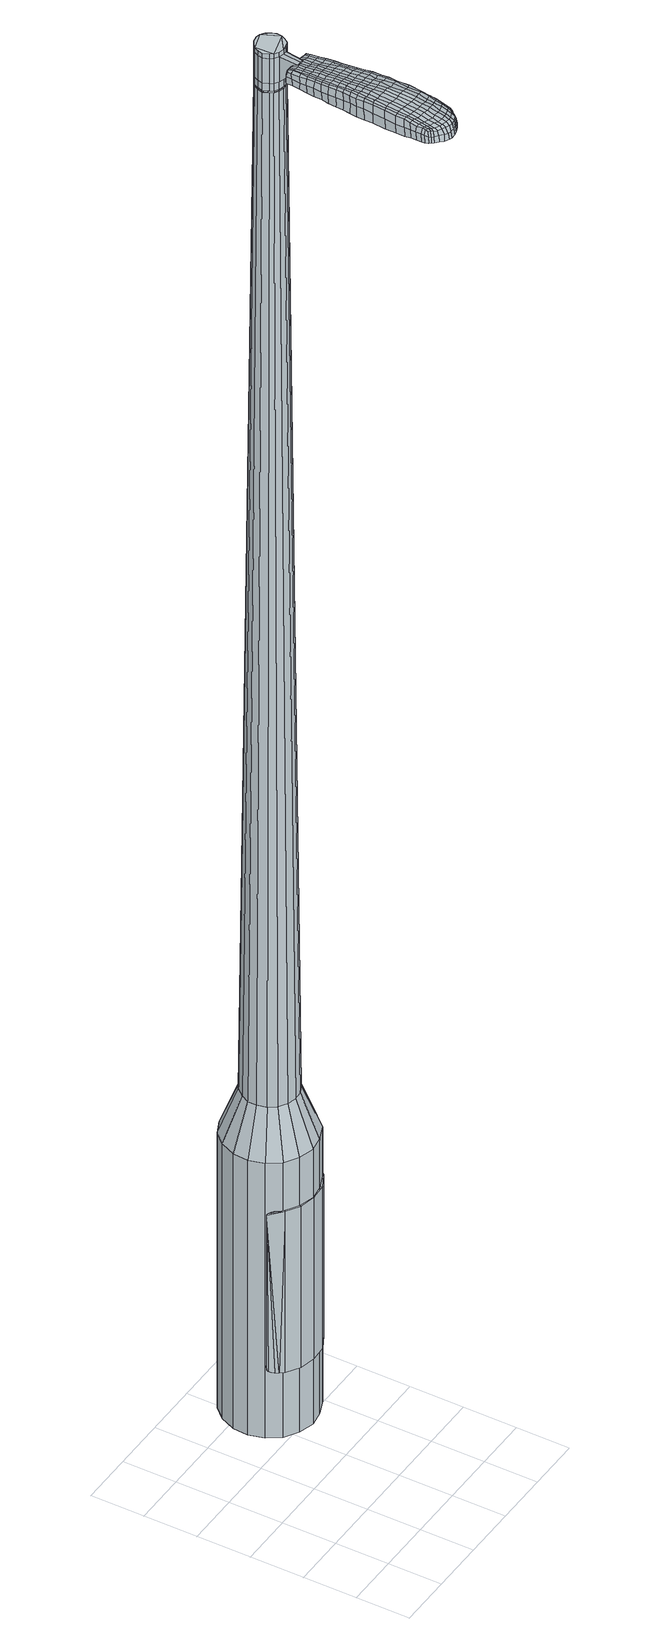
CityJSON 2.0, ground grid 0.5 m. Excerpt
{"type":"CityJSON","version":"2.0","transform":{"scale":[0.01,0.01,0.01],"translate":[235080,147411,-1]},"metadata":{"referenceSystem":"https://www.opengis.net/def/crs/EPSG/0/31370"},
"CityObjects":{
"object1":{"type":"GenericCityObject","attributes":{"cluster":368,"mean_distance_to_centroid":0.225,"new_centroid_x":235081.21,"new_centroid_y":147412.87,"mean_distance_to_camera":9.96,"H1":10.85,"H2":11,"Z_final":112.95,"cluster2":-1,"proj_x":235073.61,"proj_y":147412.36,"id_line":97659,"bearing_l":356.15,"distance":7.62,"orientation":"right","G_obj":266.15},"geometry":[{"type":"MultiSurface","lod":"2","boundaries":[[[0,1,2,3]],[[1,4,5,2]],[[4,6,7,5]],[[6,8,9,7]],[[8,10,11,9]],[[10,12,13,11]],[[12,14,15,13]],[[14,16,17,15]],[[16,18,19,17]],[[18,20,21,19]],[[20,22,23,21]],[[22,24,25,23]],[[24,26,27,25]],[[26,28,29,27]],[[28,30,31,29]],[[30,32,33,31]],[[32,34,35,33]],[[34,0,3,35]],[[36,37,38,39]],[[38,40,41,42]],[[41,43,42]],[[42,44,45,46]],[[45,47,46]],[[46,48,49,50]],[[49,51,50]],[[42,46,50,38]],[[50,52,39,38]],[[53,36,39]],[[2,5,7,35]],[[7,9,11,15]],[[11,13,15]],[[15,17,19,23]],[[19,21,23]],[[23,25,27,31]],[[27,29,31]],[[15,23,31,7]],[[31,33,35,7]],[[3,2,35]],[[1,0,54,55]],[[0,34,56,54]],[[34,32,57,56]],[[32,30,58,57]],[[30,28,59,58]],[[28,26,60,59]],[[26,24,61,60]],[[24,22,62,61]],[[22,20,63,62]],[[20,18,64,63]],[[18,16,65,64]],[[16,14,66,65]],[[14,12,67,66]],[[12,10,68,67]],[[10,8,69,68]],[[8,6,70,69]],[[6,4,71,70]],[[4,1,55,71]],[[55,54,72,73]],[[54,56,74,72]],[[56,57,75,74]],[[57,58,76,75]],[[58,59,77,76]],[[59,60,78,77]],[[60,61,79,78]],[[61,62,80,79]],[[62,63,81,80]],[[63,64,82,81]],[[64,65,83,82]],[[65,66,84,83]],[[66,67,85,84]],[[67,68,86,85]],[[68,69,87,86]],[[69,70,88,87]],[[70,71,89,88]],[[71,55,73,89]],[[90,91,92,93]],[[94,95,91,90]],[[96,97,95,94]],[[98,99,97,96]],[[100,101,99,98]],[[102,103,101,100]],[[104,105,103,102]],[[80,106,105,104]],[[107,108,106,80]],[[109,110,108,107]],[[83,111,110,109]],[[84,112,111,83]],[[85,113,112,84]],[[114,115,113,85]],[[116,117,115,114]],[[118,119,117,116]],[[120,121,119,118]],[[93,92,121,120]],[[122,123,124,125]],[[126,122,125,127]],[[128,126,127,129]],[[130,128,129,131]],[[132,130,131,133]],[[134,132,133,135]],[[136,134,135,137]],[[138,136,137,139]],[[140,138,139,141]],[[142,140,141,143]],[[144,142,143,145]],[[146,144,145,147]],[[148,146,147,149]],[[150,148,149,151]],[[152,150,151,153]],[[154,152,153,155]],[[73,72,90,93]],[[72,74,94,90]],[[74,75,96,94]],[[75,76,98,96]],[[76,77,100,98]],[[77,78,102,100]],[[78,79,104,102]],[[79,80,104]],[[81,107,80]],[[81,82,109,107]],[[82,83,109]],[[86,114,85]],[[86,87,116,114]],[[87,88,118,116]],[[88,89,120,118]],[[89,73,93,120]],[[156,157,92,91]],[[157,158,121,92]],[[158,159,119,121]],[[159,160,117,119]],[[160,161,115,117]],[[161,113,115]],[[162,110,111]],[[162,163,108,110]],[[163,106,108]],[[164,105,106]],[[164,165,103,105]],[[165,166,101,103]],[[166,167,99,101]],[[167,168,97,99]],[[168,169,95,97]],[[169,156,91,95]],[[39,52,154,170]],[[157,156,171,155]],[[53,39,170,123]],[[156,169,124,171]],[[36,53,123,122]],[[169,168,125,124]],[[37,36,122,126]],[[168,167,127,125]],[[38,37,126,128]],[[167,166,129,127]],[[40,38,128,130]],[[166,165,131,129]],[[41,40,130,132]],[[165,164,133,131]],[[43,41,132,134]],[[164,106,135,133]],[[42,43,134,136]],[[106,163,137,135]],[[44,42,136,138]],[[163,162,139,137]],[[45,44,138,140]],[[162,111,141,139]],[[47,45,140,142]],[[111,112,143,141]],[[46,47,142,144]],[[112,113,145,143]],[[48,46,144,146]],[[113,161,147,145]],[[49,48,146,148]],[[161,160,149,147]],[[51,49,148,150]],[[160,159,151,149]],[[50,51,150,152]],[[159,158,153,151]],[[52,50,152,154]],[[158,157,155,153]],[[154,155,172,173]],[[155,171,174,172]],[[171,124,175,174]],[[124,123,176,175]],[[123,170,177,176]],[[170,154,173,177]],[[178,179,180,181]],[[182,178,181,183]],[[178,182,184,185]],[[179,178,185,186]],[[187,188,189,190]],[[191,187,190,192]],[[187,191,193,194]],[[188,187,194,195]],[[196,197,198,199]],[[200,196,199,201]],[[196,200,202,203]],[[197,196,203,204]],[[205,206,207,208]],[[209,205,208,210]],[[205,209,211,212]],[[206,205,212,213]],[[214,215,216,217]],[[218,214,217,219]],[[214,218,220,221]],[[215,214,221,222]],[[223,224,225,226]],[[227,223,226,228]],[[223,227,229,230]],[[224,223,230,231]],[[232,233,234,235]],[[224,232,235,225]],[[232,224,231,236]],[[233,232,236,237]],[[238,239,240,241]],[[233,238,241,234]],[[238,233,237,242]],[[239,238,242,243]],[[244,182,183,245]],[[239,244,245,240]],[[244,239,243,246]],[[182,244,246,184]],[[247,248,249,250]],[[251,247,250,252]],[[247,251,253,254]],[[248,247,254,255]],[[256,257,258,259]],[[248,256,259,249]],[[256,248,255,260]],[[257,256,260,261]],[[262,263,264,265]],[[257,262,265,258]],[[262,257,261,266]],[[263,262,266,267]],[[268,269,270,271]],[[263,268,271,264]],[[268,263,267,272]],[[269,268,272,273]],[[274,179,186,275]],[[269,274,275,270]],[[274,269,273,276]],[[179,274,276,180]],[[277,278,279,280]],[[281,277,280,282]],[[277,281,283,284]],[[278,277,284,285]],[[286,287,288,289]],[[278,286,289,279]],[[286,278,285,290]],[[287,286,290,291]],[[292,293,294,295]],[[287,292,295,288]],[[292,287,291,296]],[[293,292,296,297]],[[298,191,192,299]],[[293,298,299,294]],[[298,293,297,300]],[[191,298,300,193]],[[301,302,303,304]],[[305,301,304,306]],[[301,305,307,308]],[[302,301,308,309]],[[310,311,312,313]],[[302,310,313,303]],[[310,302,309,314]],[[311,310,314,315]],[[316,317,318,319]],[[311,316,319,312]],[[316,311,315,320]],[[317,316,320,321]],[[322,323,324,325]],[[317,322,325,318]],[[322,317,321,326]],[[323,322,326,327]],[[328,188,195,329]],[[323,328,329,324]],[[328,323,327,330]],[[188,328,330,189]],[[331,217,216,332]],[[333,331,332,334]],[[331,333,335,336]],[[217,331,336,219]],[[337,333,334,338]],[[339,337,338,340]],[[337,339,341,342]],[[333,337,342,335]],[[343,339,340,344]],[[345,343,344,346]],[[343,345,347,348]],[[339,343,348,341]],[[349,345,346,350]],[[351,349,350,352]],[[349,351,353,354]],[[345,349,354,347]],[[355,351,352,356]],[[206,355,356,207]],[[355,206,213,357]],[[351,355,357,353]],[[358,359,204,203]],[[360,358,203,202]],[[358,360,361,362]],[[359,358,362,363]],[[364,365,363,362]],[[366,364,362,361]],[[364,366,367,368]],[[365,364,368,369]],[[370,371,369,368]],[[372,370,368,367]],[[370,372,373,374]],[[371,370,374,375]],[[376,377,375,374]],[[378,376,374,373]],[[376,378,211,209]],[[377,376,209,210]],[[379,380,381,382]],[[281,379,382,283]],[[379,281,282,383]],[[380,379,383,384]],[[385,200,201,386]],[[380,385,386,381]],[[385,380,384,387]],[[200,385,387,202]],[[388,389,390,391]],[[227,388,391,229]],[[388,227,228,392]],[[389,388,392,393]],[[394,395,396,397]],[[389,394,397,390]],[[394,389,393,398]],[[395,394,398,399]],[[400,197,204,401]],[[395,400,401,396]],[[400,395,399,402]],[[197,400,402,198]],[[403,404,405,406]],[[185,403,406,186]],[[403,185,184,407]],[[404,403,407,408]],[[409,410,411,412]],[[404,409,412,405]],[[409,404,408,413]],[[410,409,413,414]],[[415,208,207,416]],[[410,415,416,411]],[[415,410,414,417]],[[208,415,417,210]],[[418,419,420,421]],[[190,418,421,192]],[[418,190,189,422]],[[419,418,422,423]],[[424,212,211,425]],[[419,424,425,420]],[[424,419,423,426]],[[212,424,426,213]],[[427,428,429,430]],[[305,427,430,307]],[[427,305,306,431]],[[428,427,431,432]],[[433,218,219,434]],[[428,433,434,429]],[[433,428,432,435]],[[218,433,435,220]],[[436,437,438,439]],[[251,436,439,253]],[[436,251,252,440]],[[437,436,440,441]],[[442,443,444,445]],[[437,442,445,438]],[[442,437,441,446]],[[443,442,446,447]],[[448,215,222,449]],[[443,448,449,444]],[[448,443,447,450]],[[215,448,450,216]],[[451,452,441,440]],[[250,451,440,252]],[[451,250,249,453]],[[452,451,453,454]],[[455,456,447,446]],[[452,455,446,441]],[[455,452,454,457]],[[456,455,457,458]],[[459,332,216,450]],[[456,459,450,447]],[[459,456,458,460]],[[332,459,460,334]],[[461,462,463,464]],[[308,461,464,309]],[[461,308,307,430]],[[462,461,430,429]],[[465,336,335,466]],[[462,465,466,463]],[[465,462,429,434]],[[336,465,434,219]],[[467,468,454,453]],[[259,467,453,249]],[[467,259,258,469]],[[468,467,469,470]],[[471,472,458,457]],[[468,471,457,454]],[[471,468,470,473]],[[472,471,473,474]],[[475,338,334,460]],[[472,475,460,458]],[[475,472,474,476]],[[338,475,476,340]],[[477,478,479,480]],[[314,477,480,315]],[[477,314,309,464]],[[478,477,464,463]],[[481,342,341,482]],[[478,481,482,479]],[[481,478,463,466]],[[342,481,466,335]],[[483,484,470,469]],[[265,483,469,258]],[[483,265,264,485]],[[484,483,485,486]],[[487,488,474,473]],[[484,487,473,470]],[[487,484,486,489]],[[488,487,489,490]],[[491,344,340,476]],[[488,491,476,474]],[[491,488,490,492]],[[344,491,492,346]],[[493,494,495,496]],[[320,493,496,321]],[[493,320,315,480]],[[494,493,480,479]],[[497,348,347,498]],[[494,497,498,495]],[[497,494,479,482]],[[348,497,482,341]],[[499,500,486,485]],[[271,499,485,264]],[[499,271,270,501]],[[500,499,501,502]],[[503,504,490,489]],[[500,503,489,486]],[[503,500,502,505]],[[504,503,505,506]],[[507,350,346,492]],[[504,507,492,490]],[[507,504,506,508]],[[350,507,508,352]],[[509,510,511,512]],[[326,509,512,327]],[[509,326,321,496]],[[510,509,496,495]],[[513,354,353,514]],[[510,513,514,511]],[[513,510,495,498]],[[354,513,498,347]],[[515,516,502,501]],[[275,515,501,270]],[[515,275,186,406]],[[516,515,406,405]],[[517,518,506,505]],[[516,517,505,502]],[[517,516,405,412]],[[518,517,412,411]],[[519,356,352,508]],[[518,519,508,506]],[[519,518,411,416]],[[356,519,416,207]],[[520,521,423,422]],[[330,520,422,189]],[[520,330,327,512]],[[521,520,512,511]],[[522,357,213,426]],[[521,522,426,423]],[[522,521,511,514]],[[357,522,514,353]],[[523,524,384,383]],[[280,523,383,282]],[[523,280,279,525]],[[524,523,525,526]],[[527,360,202,387]],[[524,527,387,384]],[[527,524,526,528]],[[360,527,528,361]],[[529,530,531,532]],[[230,529,532,231]],[[529,230,229,391]],[[530,529,391,390]],[[533,534,535,536]],[[530,533,536,531]],[[533,530,390,397]],[[534,533,397,396]],[[537,359,363,538]],[[534,537,538,535]],[[537,534,396,401]],[[359,537,401,204]],[[539,540,526,525]],[[289,539,525,279]],[[539,289,288,541]],[[540,539,541,542]],[[543,366,361,528]],[[540,543,528,526]],[[543,540,542,544]],[[366,543,544,367]],[[545,546,547,548]],[[236,545,548,237]],[[545,236,231,532]],[[546,545,532,531]],[[549,550,551,552]],[[546,549,552,547]],[[549,546,531,536]],[[550,549,536,535]],[[553,365,369,554]],[[550,553,554,551]],[[553,550,535,538]],[[365,553,538,363]],[[555,556,542,541]],[[295,555,541,288]],[[555,295,294,557]],[[556,555,557,558]],[[559,372,367,544]],[[556,559,544,542]],[[559,556,558,560]],[[372,559,560,373]],[[561,562,563,564]],[[242,561,564,243]],[[561,242,237,548]],[[562,561,548,547]],[[565,566,567,568]],[[562,565,568,563]],[[565,562,547,552]],[[566,565,552,551]],[[569,371,375,570]],[[566,569,570,567]],[[569,566,551,554]],[[371,569,554,369]],[[571,572,558,557]],[[299,571,557,294]],[[571,299,192,421]],[[572,571,421,420]],[[573,378,373,560]],[[572,573,560,558]],[[573,572,420,425]],[[378,573,425,211]],[[574,575,408,407]],[[246,574,407,184]],[[574,246,243,564]],[[575,574,564,563]],[[576,577,414,413]],[[575,576,413,408]],[[576,575,563,568]],[[577,576,568,567]],[[578,377,210,417]],[[577,578,417,414]],[[578,577,567,570]],[[377,578,570,375]],[[579,580,581,582]],[[582,581,583,584]],[[585,583,581,586]],[[586,581,580,587]],[[588,589,590,591]],[[591,590,592,593]],[[594,592,590,595]],[[595,590,589,596]],[[597,598,599,600]],[[600,599,601,602]],[[603,601,599,604]],[[604,599,598,605]],[[606,607,608,609]],[[609,608,610,611]],[[612,610,608,613]],[[613,608,607,614]],[[615,616,617,618]],[[618,617,619,620]],[[621,619,617,622]],[[622,617,616,623]],[[624,625,626,627]],[[627,626,628,629]],[[630,628,626,631]],[[631,626,625,632]],[[633,634,635,636]],[[636,635,625,624]],[[632,625,635,637]],[[637,635,634,638]],[[639,640,641,642]],[[642,641,634,633]],[[638,634,641,643]],[[643,641,640,644]],[[584,583,645,646]],[[646,645,640,639]],[[644,640,645,647]],[[647,645,583,585]],[[648,649,650,651]],[[651,650,652,653]],[[654,652,650,655]],[[655,650,649,656]],[[657,658,659,660]],[[660,659,649,648]],[[656,649,659,661]],[[661,659,658,662]],[[663,664,665,666]],[[666,665,658,657]],[[662,658,665,667]],[[667,665,664,668]],[[669,670,671,672]],[[672,671,664,663]],[[668,664,671,673]],[[673,671,670,674]],[[587,580,675,676]],[[676,675,670,669]],[[674,670,675,677]],[[677,675,580,579]],[[678,679,680,681]],[[681,680,682,683]],[[684,682,680,685]],[[685,680,679,686]],[[687,688,689,690]],[[690,689,679,678]],[[686,679,689,691]],[[691,689,688,692]],[[693,694,695,696]],[[696,695,688,687]],[[692,688,695,697]],[[697,695,694,698]],[[593,592,699,700]],[[700,699,694,693]],[[698,694,699,701]],[[701,699,592,594]],[[702,703,704,705]],[[705,704,706,707]],[[708,706,704,709]],[[709,704,703,710]],[[711,712,713,714]],[[714,713,703,702]],[[710,703,713,715]],[[715,713,712,716]],[[717,718,719,720]],[[720,719,712,711]],[[716,712,719,721]],[[721,719,718,722]],[[723,724,725,726]],[[726,725,718,717]],[[722,718,725,727]],[[727,725,724,728]],[[596,589,729,730]],[[730,729,724,723]],[[728,724,729,731]],[[731,729,589,588]],[[615,618,732,733]],[[733,732,734,735]],[[736,734,732,176]],[[176,732,618,620]],[[735,734,737,738]],[[738,737,739,740]],[[741,739,737,742]],[[742,737,734,736]],[[740,739,743,744]],[[744,743,745,746]],[[747,745,743,748]],[[748,743,739,741]],[[746,745,749,750]],[[750,749,751,752]],[[753,751,749,754]],[[754,749,745,747]],[[752,751,755,756]],[[756,755,607,606]],[[614,607,755,757]],[[757,755,751,753]],[[605,758,759,604]],[[604,759,760,603]],[[761,760,759,762]],[[762,759,758,763]],[[763,764,765,762]],[[762,765,766,761]],[[767,766,765,768]],[[768,765,764,769]],[[769,770,771,768]],[[768,771,772,767]],[[773,772,771,774]],[[774,771,770,775]],[[775,776,777,774]],[[774,777,778,773]],[[612,778,777,610]],[[610,777,776,611]],[[779,780,781,782]],[[782,781,682,684]],[[683,682,781,783]],[[783,781,780,784]],[[602,601,785,786]],[[786,785,780,779]],[[784,780,785,787]],[[787,785,601,603]],[[788,789,790,791]],[[791,790,628,630]],[[629,628,790,792]],[[792,790,789,793]],[[794,795,796,797]],[[797,796,789,788]],[[793,789,796,798]],[[798,796,795,799]],[[605,598,800,801]],[[801,800,795,794]],[[799,795,800,802]],[[802,800,598,597]],[[803,804,805,806]],[[806,805,586,587]],[[585,586,805,807]],[[807,805,804,808]],[[809,810,811,812]],[[812,811,804,803]],[[808,804,811,813]],[[813,811,810,814]],[[606,609,815,816]],[[816,815,810,809]],[[814,810,815,817]],[[817,815,609,611]],[[818,819,820,821]],[[821,820,591,593]],[[588,591,820,822]],[[822,820,819,823]],[[612,613,824,825]],[[825,824,819,818]],[[823,819,824,826]],[[826,824,613,614]],[[827,828,706,829]],[[829,706,708]],[[707,706,830]],[[830,706,828,831]],[[620,619,832,833]],[[833,832,828,827]],[[831,828,832,834]],[[834,832,619,621]],[[835,836,652,837]],[[837,652,654]],[[653,652,838]],[[838,652,836,839]],[[840,841,842,843]],[[843,842,836,835]],[[839,836,842,844]],[[844,842,841,845]],[[623,616,846,847]],[[847,846,841,840]],[[845,841,846,848]],[[848,846,616,615]],[[839,849,838]],[[838,849,651,653]],[[648,651,849,850]],[[850,849,851]],[[845,852,853,844]],[[844,853,849,839]],[[851,849,853,854]],[[854,853,852,855]],[[615,733,856,848]],[[848,856,852,845]],[[855,852,856,857]],[[857,856,733,735]],[[858,859,860,861]],[[861,860,709,710]],[[708,709,860,829]],[[829,860,859,827]],[[736,176,862,863]],[[863,862,859,858]],[[827,859,862,833]],[[833,862,176,620]],[[851,864,865,850]],[[850,865,660,648]],[[657,660,865,866]],[[866,865,864,867]],[[855,868,869,854]],[[854,869,864,851]],[[867,864,869,870]],[[870,869,868,871]],[[735,738,872,857]],[[857,872,868,855]],[[871,868,872,873]],[[873,872,738,740]],[[874,875,876,877]],[[877,876,715,716]],[[710,715,876,861]],[[861,876,875,858]],[[741,742,878,879]],[[879,878,875,874]],[[858,875,878,863]],[[863,878,742,736]],[[867,880,881,866]],[[866,881,666,657]],[[663,666,881,882]],[[881,880,882]],[[871,883,884,870]],[[870,884,880,867]],[[882,880,884,885]],[[885,884,883,886]],[[740,744,887,873]],[[873,887,883,871]],[[886,883,887,888]],[[888,887,744,746]],[[889,890,891,892]],[[892,891,721,722]],[[716,721,891,877]],[[877,891,890,874]],[[747,748,893,894]],[[894,893,890,889]],[[874,890,893,879]],[[879,893,748,741]],[[895,896,882]],[[882,896,672,663]],[[669,672,896,897]],[[897,896,895,898]],[[886,899,900,885]],[[885,900,895,882]],[[898,895,900,901]],[[901,900,899,902]],[[746,750,903,888]],[[888,903,899,886]],[[902,899,903,904]],[[904,903,750,752]],[[905,906,907,908]],[[908,907,727,728]],[[722,727,907,892]],[[892,907,906,889]],[[753,754,909,910]],[[910,909,906,905]],[[889,906,909,894]],[[894,909,754,747]],[[898,911,912,897]],[[897,912,676,669]],[[587,676,912,806]],[[806,912,911,803]],[[902,913,914,901]],[[901,914,911,898]],[[803,911,914,812]],[[812,914,913,809]],[[752,756,915,904]],[[904,915,913,902]],[[809,913,915,816]],[[816,915,756,606]],[[823,916,917,822]],[[822,917,731,588]],[[728,731,917,908]],[[908,917,916,905]],[[614,757,918,826]],[[826,918,916,823]],[[905,916,918,910]],[[910,918,757,753]],[[784,919,920,783]],[[783,920,681,683]],[[678,681,920,921]],[[921,920,919,922]],[[603,760,923,787]],[[787,923,919,784]],[[922,919,923,924]],[[924,923,760,761]],[[925,926,927,928]],[[928,927,631,632]],[[630,631,927,791]],[[791,927,926,788]],[[929,930,931,932]],[[932,931,926,925]],[[788,926,931,797]],[[797,931,930,794]],[[763,758,933,934]],[[934,933,930,929]],[[794,930,933,801]],[[801,933,758,605]],[[922,935,936,921]],[[921,936,690,678]],[[687,690,936,937]],[[937,936,935,938]],[[761,766,939,924]],[[924,939,935,922]],[[938,935,939,940]],[[940,939,766,767]],[[941,942,943,944]],[[944,943,637,638]],[[632,637,943,928]],[[928,943,942,925]],[[945,946,947,948]],[[948,947,942,941]],[[925,942,947,932]],[[932,947,946,929]],[[769,764,949,950]],[[950,949,946,945]],[[929,946,949,934]],[[934,949,764,763]],[[938,951,952,937]],[[937,952,696,687]],[[693,696,952,953]],[[953,952,951,954]],[[767,772,955,940]],[[940,955,951,938]],[[954,951,955,956]],[[956,955,772,773]],[[957,958,959,960]],[[960,959,643,644]],[[638,643,959,944]],[[944,959,958,941]],[[961,962,963,964]],[[964,963,958,957]],[[941,958,963,948]],[[948,963,962,945]],[[775,770,965,966]],[[966,965,962,961]],[[945,962,965,950]],[[950,965,770,769]],[[954,967,968,953]],[[953,968,700,693]],[[593,700,968,821]],[[821,968,967,818]],[[773,778,969,956]],[[956,969,967,954]],[[818,967,969,825]],[[825,969,778,612]],[[808,970,971,807]],[[807,971,647,585]],[[644,647,971,960]],[[960,971,970,957]],[[814,972,973,813]],[[813,973,970,808]],[[957,970,973,964]],[[964,973,972,961]],[[611,776,974,817]],[[817,974,972,814]],[[961,972,974,966]],[[966,974,776,775]],[[579,582,181,180]],[[582,584,183,181]],[[594,595,194,193]],[[595,596,195,194]],[[597,600,199,198]],[[600,602,201,199]],[[621,622,221,220]],[[622,623,222,221]],[[624,627,226,225]],[[627,629,228,226]],[[633,636,235,234]],[[636,624,225,235]],[[639,642,241,240]],[[642,633,234,241]],[[584,646,245,183]],[[646,639,240,245]],[[654,655,254,253]],[[655,656,255,254]],[[656,661,260,255]],[[661,662,261,260]],[[662,667,266,261]],[[667,668,267,266]],[[668,673,272,267]],[[673,674,273,272]],[[674,677,276,273]],[[677,579,180,276]],[[684,685,284,283]],[[685,686,285,284]],[[686,691,290,285]],[[691,692,291,290]],[[692,697,296,291]],[[697,698,297,296]],[[698,701,300,297]],[[701,594,193,300]],[[702,705,304,303]],[[705,707,306,304]],[[711,714,313,312]],[[714,702,303,313]],[[717,720,319,318]],[[720,711,312,319]],[[723,726,325,324]],[[726,717,318,325]],[[596,730,329,195]],[[730,723,324,329]],[[779,782,382,381]],[[782,684,283,382]],[[602,786,386,201]],[[786,779,381,386]],[[629,792,392,228]],[[792,793,393,392]],[[793,798,398,393]],[[798,799,399,398]],[[799,802,402,399]],[[802,597,198,402]],[[707,830,431,306]],[[830,831,432,431]],[[831,834,435,432]],[[834,621,220,435]],[[835,837,439,438]],[[837,654,253,439]],[[840,843,445,444]],[[843,835,438,445]],[[623,847,449,222]],[[847,840,444,449]],[[975,976,977,978]],[[979,980,978,977]],[[981,982,983,984]],[[985,986,987,988]],[[976,989,990,977]],[[991,979,977,990]],[[992,981,984,993]],[[994,995,986,985]],[[989,996,997,990]],[[997,998,991,990]],[[999,992,993,1000]],[[1001,995,994,1002]],[[996,1003,1004,997]],[[1004,1005,998,997]],[[1006,999,1000,1007]],[[1008,1001,1002,1009]],[[1010,1011,1012,1013]],[[1014,1015,1011,1010]],[[1014,1016,1017,1015]],[[1016,1018,1019,1017]],[[1020,1021,1022,1023]],[[1024,1025,1021,1020]],[[1026,1027,1025,1024]],[[1028,1029,1027,1026]],[[1023,1012,1011,1020]],[[1020,1011,1015,1024]],[[1015,1017,1026,1024]],[[1017,1019,1028,1026]],[[984,983,980,979]],[[993,984,979,991]],[[998,1000,993,991]],[[1005,1007,1000,998]],[[985,988,982,981]],[[994,985,981,992]],[[1002,994,992,999]],[[1009,1002,999,1006]],[[986,1010,1013,987]],[[995,1014,1010,986]],[[1016,1014,995,1001]],[[1018,1016,1001,1008]],[[1030,1031,1032,1033]],[[1032,1034,1035,1036]],[[1032,1036,1037,1038]],[[1032,1038,1033]],[[1039,1030,1033,1040]],[[1041,1040,1033,1042]],[[1043,1042,1033]],[[1044,1032,1031,1045]],[[1046,1044,1045,1047]],[[1048,1046,1047,1049]],[[1050,1048,1049,1051]],[[1052,1050,1051,1053]],[[1053,1054,1055,1056]],[[1053,1056,1057,1058]],[[1053,1058,1059,1060]],[[1059,1061,1062,1063]],[[1059,1063,1064,1065]],[[1059,1065,1060]],[[1053,1060,1052]],[[1066,1067,1031,1030]],[[1068,1069,1034,1032]],[[1070,1071,1043,1033]],[[1067,1072,1045,1031]],[[1073,1068,1032,1044]],[[1072,1074,1047,1045]],[[1075,1073,1044,1046]],[[1074,1076,1049,1047]],[[1077,1075,1046,1048]],[[1076,1078,1051,1049]],[[1079,1077,1048,1050]],[[1078,1080,1053,1051]],[[1081,1079,1050,1052]],[[1080,1082,1054,1053]],[[1083,1084,1061,1059]],[[1085,1081,1052,1060]],[[1055,1054,1082,1086]],[[1056,1055,1086,1087]],[[1057,1056,1087,1088]],[[1058,1057,1088,1089]],[[1059,1058,1089,1083]],[[1090,1066,1030,1039]],[[1091,1090,1039,1040]],[[1092,1091,1040,1041]],[[1093,1092,1041,1042]],[[1071,1093,1042,1043]],[[1035,1034,1069,1094]],[[1062,1061,1084,1095]],[[1036,1035,1094,1096]],[[1037,1036,1096,1097]],[[1038,1037,1097,1098]],[[1033,1038,1098,1070]],[[1063,1062,1095,1099]],[[1064,1063,1099,1100]],[[1065,1064,1100,1101]],[[1060,1065,1101,1085]]]}]}
},
"vertices":[
[120,143,384],[106,147,384],[106,147,96],[120,143,96],[93,155,384],[93,155,96],[85,167,384],[85,167,96],[81,181,384],[81,181,96],[82,195,384],[82,195,96],[88,209,384],[88,209,96],[98,220,384],[98,220,96],[111,226,384],[111,226,96],[126,228,384],[126,228,96],[140,224,384],[140,224,96],[152,216,384],[152,216,96],[161,204,384],[161,204,96],[165,190,384],[165,190,96],[164,175,384],[164,175,96],[158,162,384],[158,162,96],[148,151,384],[148,151,96],[134,145,384],[134,145,96],[131,174,1524],[134,178,1524],[136,182,1524],[122,172,1524],[136,187,1524],[135,191,1524],[128,198,1524],[132,195,1524],[124,199,1524],[119,198,1524],[112,193,1524],[115,196,1524],[110,189,1524],[109,184,1524],[113,176,1524],[111,179,1524],[117,173,1524],[126,172,1524],[121,160,429],[113,162,429],[130,161,429],[138,165,429],[144,171,429],[147,179,429],[148,188,429],[145,196,429],[140,204,429],[133,208,429],[124,210,429],[116,210,429],[108,206,429],[102,199,429],[98,191,429],[98,183,429],[100,174,429],[105,167,429],[122,172,1483],[117,173,1483],[126,172,1483],[131,174,1483],[134,178,1483],[136,182,1483],[136,187,1483],[135,191,1483],[132,195,1483],[128,198,1483],[124,199,1483],[119,198,1483],[115,196,1483],[112,193,1483],[110,189,1483],[109,184,1483],[111,179,1483],[113,176,1483],[122,173,1483],[122,173,1485],[118,174,1485],[118,174,1483],[126,173,1483],[126,173,1485],[130,175,1483],[130,175,1485],[133,178,1483],[133,178,1485],[135,182,1483],[135,182,1485],[135,187,1483],[135,187,1485],[134,191,1483],[134,191,1485],[132,195,1485],[128,197,1483],[128,197,1485],[124,198,1483],[124,198,1485],[119,198,1485],[115,196,1485],[112,193,1485],[110,188,1483],[110,188,1485],[110,184,1483],[110,184,1485],[111,180,1483],[111,180,1485],[114,176,1483],[114,176,1485],[131,174,1519],[126,172,1519],[126,172,1493],[131,174,1493],[134,178,1519],[134,178,1493],[136,182,1519],[136,182,1493],[136,187,1519],[136,187,1493],[135,191,1519],[135,191,1493],[132,195,1519],[132,195,1493],[128,198,1519],[128,198,1493],[124,199,1519],[124,199,1493],[119,198,1519],[119,198,1493],[115,196,1519],[115,196,1493],[112,193,1519],[112,193,1493],[110,189,1519],[110,189,1493],[109,184,1519],[109,184,1493],[111,179,1519],[111,179,1493],[113,176,1519],[113,176,1493],[117,173,1519],[117,173,1493],[122,172,1485],[117,173,1485],[113,176,1485],[111,179,1485],[109,184,1485],[110,189,1485],[124,199,1485],[128,198,1485],[135,191,1485],[136,187,1485],[136,182,1485],[134,178,1485],[131,174,1485],[126,172,1485],[122,172,1519],[122,172,1493],[117,154,1513],[117,154,1518],[121,153,1513],[124,153,1513],[124,153,1518],[121,153,1518],[96,81,1519],[97,88,1518],[95,87,1509],[94,79,1510],[95,72,1519],[94,71,1510],[97,73,1526],[98,82,1525],[98,89,1525],[134,78,1519],[135,85,1518],[133,86,1525],[133,79,1525],[134,69,1519],[133,70,1526],[136,68,1510],[136,76,1510],[136,84,1509],[112,6,1519],[108,6,1519],[108,5,1513],[112,5,1513],[116,7,1519],[116,6,1513],[116,8,1524],[112,7,1524],[109,8,1524],[117,80,1530],[117,87,1529],[114,87,1529],[114,80,1530],[116,71,1531],[113,71,1531],[120,70,1530],[121,80,1530],[121,87,1529],[122,160,1512],[120,160,1512],[119,159,1517],[122,159,1517],[125,160,1512],[125,159,1517],[125,159,1506],[122,159,1506],[119,160,1506],[93,22,1519],[93,25,1519],[92,24,1512],[92,21,1512],[94,19,1518],[93,18,1512],[95,20,1522],[95,22,1523],[95,25,1524],[93,30,1519],[93,35,1519],[92,34,1512],[92,29,1512],[94,30,1524],[94,36,1525],[93,41,1519],[93,49,1519],[92,48,1511],[92,40,1511],[95,42,1526],[95,50,1526],[94,60,1519],[93,59,1510],[96,61,1526],[105,154,1513],[104,146,1513],[105,147,1518],[106,155,1517],[106,160,1512],[107,159,1516],[105,159,1506],[104,153,1507],[103,146,1507],[103,139,1514],[102,132,1515],[104,132,1520],[105,140,1519],[102,138,1507],[101,131,1507],[101,124,1515],[100,117,1516],[102,118,1522],[103,125,1521],[100,123,1508],[99,116,1508],[99,109,1517],[99,102,1517],[100,103,1524],[101,110,1523],[98,108,1508],[97,101,1509],[98,95,1518],[99,96,1524],[96,94,1509],[129,18,1519],[130,22,1519],[128,22,1524],[128,19,1523],[128,16,1518],[128,17,1522],[129,15,1512],[130,17,1512],[131,21,1512],[131,26,1519],[131,32,1519],[130,33,1525],[129,27,1524],[132,25,1512],[133,31,1512],[132,38,1519],[133,46,1519],[131,47,1526],[131,39,1526],[133,37,1511],[134,45,1511],[134,57,1519],[132,58,1526],[135,56,1510],[135,152,1513],[135,144,1513],[136,143,1507],[136,151,1507],[135,157,1512],[136,157,1506],[134,157,1516],[134,153,1517],[134,145,1518],[135,137,1514],[135,129,1515],[136,128,1507],[136,136,1507],[134,138,1519],[134,130,1520],[135,122,1515],[135,114,1516],[136,113,1508],[136,120,1508],[134,123,1521],[134,115,1522],[135,107,1517],[135,99,1517],[136,98,1509],[136,106,1508],[134,108,1523],[134,101,1524],[135,92,1518],[136,91,1509],[133,93,1524],[122,154,1519],[119,154,1519],[121,146,1520],[119,146,1520],[124,146,1520],[125,154,1519],[121,139,1522],[118,139,1522],[120,131,1523],[117,132,1523],[123,131,1523],[124,139,1521],[120,124,1524],[117,124,1524],[119,117,1525],[116,117,1525],[123,116,1525],[123,124,1524],[119,109,1526],[116,109,1526],[118,102,1527],[115,102,1527],[122,102,1527],[122,109,1526],[118,94,1528],[115,95,1528],[121,94,1528],[112,10,1527],[109,11,1527],[116,11,1526],[117,16,1527],[113,15,1528],[109,15,1528],[113,21,1529],[109,22,1529],[117,22,1528],[118,29,1530],[114,29,1530],[110,29,1530],[114,36,1531],[110,36,1531],[118,36,1530],[119,45,1531],[115,45,1531],[111,45,1531],[116,58,1531],[112,58,1531],[120,58,1531],[127,14,1518],[125,12,1519],[126,11,1513],[128,13,1513],[126,15,1523],[124,13,1523],[121,9,1519],[121,8,1513],[121,10,1524],[95,17,1518],[96,15,1518],[97,16,1523],[96,18,1523],[94,16,1513],[95,14,1513],[99,12,1519],[102,9,1519],[102,11,1524],[99,13,1523],[98,11,1513],[101,8,1513],[105,7,1519],[105,9,1524],[105,6,1513],[99,82,1528],[101,81,1528],[102,89,1528],[100,89,1527],[98,73,1528],[100,73,1529],[104,81,1529],[107,81,1530],[108,88,1529],[105,88,1528],[103,72,1529],[106,72,1530],[110,80,1530],[111,88,1529],[110,71,1531],[132,79,1528],[129,79,1529],[129,70,1529],[131,71,1528],[132,86,1527],[129,87,1528],[125,79,1529],[125,70,1530],[125,87,1528],[134,159,1512],[132,160,1512],[132,158,1517],[134,158,1517],[135,158,1506],[133,159,1506],[129,160,1512],[128,159,1517],[129,159,1506],[108,161,1512],[109,161,1512],[108,160,1506],[107,161,1506],[108,160,1517],[110,160,1517],[112,161,1512],[114,161,1512],[114,160,1506],[111,160,1506],[112,160,1517],[114,160,1517],[117,161,1512],[117,160,1506],[117,159,1517],[108,155,1519],[109,155,1519],[107,147,1520],[108,147,1520],[111,154,1519],[114,154,1519],[111,147,1520],[113,147,1520],[117,154,1519],[116,147,1520],[133,153,1519],[131,153,1519],[131,146,1520],[133,145,1520],[128,153,1519],[128,146,1520],[106,140,1521],[108,140,1521],[105,132,1522],[107,132,1522],[110,140,1521],[113,139,1521],[109,132,1522],[112,132,1523],[115,139,1522],[115,132,1523],[133,138,1521],[131,138,1521],[131,131,1522],[133,130,1522],[127,138,1521],[127,131,1522],[104,125,1523],[106,125,1523],[103,118,1524],[105,118,1524],[108,125,1523],[111,125,1524],[108,117,1525],[111,117,1525],[114,124,1524],[114,117,1525],[132,123,1523],[130,123,1523],[130,116,1524],[132,116,1524],[127,123,1524],[127,116,1525],[103,110,1525],[104,110,1525],[102,103,1526],[104,103,1526],[107,110,1526],[110,110,1526],[106,103,1527],[109,103,1527],[113,110,1526],[112,102,1527],[132,108,1525],[130,108,1525],[130,101,1526],[132,101,1526],[126,109,1526],[126,101,1527],[101,96,1527],[103,96,1527],[105,95,1527],[109,95,1528],[112,95,1528],[132,94,1527],[130,94,1527],[126,94,1528],[127,18,1525],[125,16,1525],[127,21,1526],[125,19,1526],[121,13,1526],[121,17,1527],[96,20,1525],[97,18,1525],[97,22,1526],[96,24,1525],[99,16,1525],[102,13,1526],[102,18,1527],[99,20,1526],[105,12,1526],[105,16,1527],[128,26,1526],[126,25,1527],[129,32,1527],[126,31,1528],[122,23,1528],[122,30,1529],[96,29,1526],[97,27,1527],[97,34,1528],[96,35,1527],[99,26,1527],[102,24,1528],[103,31,1529],[100,32,1528],[106,22,1528],[106,30,1530],[129,39,1528],[127,38,1529],[130,47,1528],[128,46,1529],[123,37,1529],[124,46,1530],[96,41,1528],[98,40,1528],[98,49,1529],[96,49,1528],[100,39,1529],[103,38,1530],[104,47,1530],[101,48,1530],[107,37,1530],[107,46,1531],[131,59,1529],[128,58,1529],[124,58,1530],[97,61,1528],[99,61,1529],[102,60,1530],[105,59,1530],[109,58,1531],[97,86,1509],[99,87,1518],[98,80,1518],[96,79,1509],[97,72,1519],[96,71,1510],[99,73,1525],[100,81,1525],[100,88,1525],[131,86,1525],[133,85,1518],[133,78,1518],[131,79,1525],[132,69,1519],[131,70,1525],[134,68,1510],[134,76,1509],[134,84,1509],[109,7,1513],[109,8,1519],[112,8,1519],[112,7,1513],[116,9,1519],[116,8,1513],[116,10,1524],[112,10,1524],[109,10,1524],[114,87,1528],[117,87,1528],[117,79,1529],[114,80,1529],[116,70,1529],[113,71,1529],[120,70,1529],[120,79,1529],[121,86,1528],[119,157,1516],[119,158,1512],[122,158,1512],[122,157,1516],[125,158,1512],[125,157,1516],[125,157,1506],[122,157,1506],[119,157,1506],[94,24,1512],[95,25,1519],[95,22,1518],[94,21,1512],[96,20,1518],[94,19,1512],[97,20,1522],[97,22,1523],[96,25,1523],[93,34,1512],[95,35,1519],[95,30,1519],[94,29,1512],[96,30,1524],[96,36,1525],[94,48,1511],[95,49,1519],[95,41,1519],[94,40,1511],[96,42,1525],[97,50,1526],[96,60,1519],[95,59,1510],[98,61,1526],[107,147,1518],[106,146,1513],[107,154,1513],[108,154,1517],[108,159,1512],[109,158,1515],[107,158,1506],[106,153,1506],[105,145,1507],[106,132,1520],[104,131,1514],[105,139,1514],[106,139,1519],[104,138,1507],[103,130,1507],[104,117,1522],[102,116,1516],[103,124,1515],[105,124,1521],[102,123,1508],[101,115,1508],[102,103,1523],[101,102,1517],[101,109,1516],[103,110,1522],[100,108,1508],[99,101,1508],[100,95,1517],[101,95,1524],[98,93,1509],[127,23,1523],[128,22,1519],[127,19,1518],[126,19,1523],[127,17,1518],[126,18,1522],[128,16,1512],[128,18,1512],[129,21,1512],[128,33,1525],[129,32,1519],[129,27,1519],[127,27,1524],[130,26,1512],[131,31,1512],[129,47,1526],[131,46,1519],[130,38,1519],[129,39,1525],[131,37,1511],[132,45,1511],[132,58,1519],[130,59,1526],[133,56,1510],[134,143,1507],[133,144,1513],[133,152,1513],[134,151,1506],[133,157,1512],[134,156,1506],[132,156,1515],[132,152,1517],[132,145,1518],[135,128,1507],[133,129,1514],[133,137,1514],[134,136,1507],[132,137,1519],[132,130,1520],[134,113,1508],[133,114,1516],[133,122,1515],[135,120,1508],[132,122,1521],[132,115,1522],[134,98,1508],[133,99,1517],[133,107,1516],[134,105,1508],[132,108,1522],[132,100,1523],[133,92,1517],[134,91,1509],[131,93,1524],[122,153,1518],[119,153,1518],[121,146,1519],[119,146,1519],[124,145,1519],[121,138,1520],[118,138,1520],[120,131,1521],[117,131,1521],[123,131,1521],[124,138,1520],[120,123,1523],[117,124,1523],[119,116,1524],[116,116,1524],[122,116,1524],[123,123,1523],[119,109,1525],[116,109,1525],[118,101,1526],[115,101,1526],[122,101,1526],[122,108,1525],[118,94,1527],[115,94,1527],[121,94,1527],[109,12,1526],[112,12,1526],[116,12,1525],[116,16,1526],[113,16,1526],[109,16,1526],[110,22,1528],[113,22,1528],[117,22,1527],[117,29,1528],[114,29,1529],[110,29,1529],[111,36,1530],[114,36,1530],[118,36,1529],[118,45,1530],[115,45,1530],[111,45,1530],[112,58,1530],[115,58,1530],[119,58,1530],[125,13,1513],[124,14,1518],[126,15,1518],[127,15,1512],[125,17,1523],[123,15,1523],[120,11,1519],[120,10,1513],[120,12,1523],[98,17,1523],[98,16,1518],[96,18,1518],[97,19,1523],[95,17,1512],[97,15,1512],[103,12,1523],[103,11,1519],[100,13,1519],[100,15,1523],[99,13,1513],[102,10,1513],[106,9,1519],[106,11,1524],[105,8,1513],[102,88,1527],[102,81,1527],[101,81,1527],[101,88,1526],[100,73,1527],[101,72,1528],[108,87,1528],[107,80,1528],[104,81,1528],[105,88,1527],[104,72,1528],[107,71,1529],[111,80,1529],[111,87,1528],[110,71,1529],[128,70,1528],[129,79,1527],[130,79,1527],[130,71,1527],[130,86,1526],[129,86,1527],[125,79,1528],[124,70,1528],[125,86,1527],[131,156,1516],[132,157,1512],[132,157,1516],[134,157,1506],[133,156,1506],[129,158,1512],[128,157,1516],[129,157,1506],[108,158,1506],[109,159,1512],[107,159,1506],[109,158,1516],[110,158,1516],[114,158,1506],[114,159,1512],[111,159,1512],[111,158,1506],[112,158,1516],[114,158,1516],[117,158,1512],[116,158,1506],[117,158,1516],[109,154,1518],[108,147,1519],[109,147,1519],[114,153,1518],[112,153,1518],[111,146,1519],[113,146,1519],[117,153,1518],[116,146,1519],[131,145,1519],[131,152,1518],[132,152,1518],[132,145,1519],[128,152,1518],[128,145,1519],[108,139,1520],[107,139,1520],[106,132,1521],[107,132,1521],[113,139,1520],[110,139,1520],[109,132,1521],[112,131,1521],[115,139,1520],[115,131,1521],[130,130,1521],[131,138,1520],[132,137,1520],[131,130,1521],[127,138,1520],[127,130,1521],[106,124,1522],[105,125,1522],[105,117,1523],[111,124,1522],[109,124,1522],[108,117,1523],[111,117,1524],[114,124,1523],[114,116,1524],[130,115,1523],[130,123,1522],[131,123,1522],[131,115,1523],[127,123,1522],[126,116,1523],[105,110,1524],[104,110,1524],[103,103,1525],[104,102,1525],[110,109,1525],[107,110,1524],[107,102,1525],[109,102,1526],[113,109,1525],[112,102,1526],[129,101,1525],[130,108,1524],[131,108,1524],[131,101,1525],[126,108,1524],[126,101,1525],[103,95,1526],[102,95,1526],[109,95,1527],[106,95,1526],[112,94,1527],[129,93,1526],[131,93,1526],[125,94,1526],[124,17,1524],[125,19,1524],[126,22,1525],[124,20,1525],[120,14,1525],[121,18,1525],[98,23,1525],[98,19,1524],[97,21,1524],[97,24,1525],[103,18,1526],[103,15,1525],[100,17,1524],[100,20,1525],[106,13,1525],[106,17,1526],[125,26,1526],[127,27,1526],[127,33,1526],[126,32,1527],[121,24,1526],[122,30,1527],[98,34,1527],[98,28,1526],[97,29,1526],[97,35,1526],[104,31,1528],[103,24,1527],[100,26,1526],[101,33,1527],[106,23,1527],[107,30,1528],[126,38,1527],[128,39,1527],[129,47,1527],[127,46,1528],[122,37,1528],[123,46,1529],[99,49,1528],[98,40,1527],[97,41,1527],[98,49,1527],[105,47,1529],[104,38,1529],[101,39,1528],[102,48,1528],[107,37,1529],[108,46,1530],[128,58,1528],[129,59,1528],[124,58,1529],[100,60,1528],[99,61,1528],[106,59,1529],[103,60,1529],[109,58,1530],[107,158,1508],[114,158,1508],[110,125,1509],[103,126,1509],[108,104,1510],[100,105,1510],[105,64,1512],[96,65,1512],[97,83,1511],[106,82,1511],[104,46,1513],[103,33,1514],[94,34,1514],[94,47,1513],[120,157,1508],[118,125,1509],[117,103,1510],[114,64,1512],[115,82,1511],[113,46,1513],[112,32,1514],[127,157,1508],[126,124,1509],[125,103,1510],[124,63,1512],[125,81,1511],[121,32,1514],[122,45,1513],[134,156,1508],[134,124,1509],[134,102,1510],[133,63,1512],[134,81,1511],[130,31,1514],[132,45,1513],[103,20,1514],[104,15,1514],[97,15,1514],[94,20,1514],[111,19,1514],[111,14,1514],[120,19,1514],[118,14,1514],[128,18,1514],[125,13,1514],[106,10,1515],[109,7,1515],[108,7,1515],[102,10,1515],[111,10,1515],[110,7,1515],[115,9,1515],[111,6,1515],[119,9,1515],[113,6,1515],[160,164,334],[158,160,334],[158,160,165],[164,173,171],[160,164,165],[162,167,165],[163,170,166],[164,172,167],[164,173,169],[162,167,334],[163,170,333],[164,172,332],[164,173,331],[164,173,328],[148,150,165],[148,150,334],[135,143,165],[135,143,334],[120,142,165],[120,142,334],[105,145,165],[105,145,334],[93,153,165],[93,153,334],[90,157,334],[88,160,334],[86,162,333],[85,164,332],[84,165,331],[84,165,328],[90,157,165],[84,165,171],[84,165,169],[85,164,167],[86,162,166],[88,160,165],[158,165,334],[156,162,334],[156,162,165],[158,165,165],[162,174,171],[162,174,328],[146,152,334],[146,152,165],[134,146,334],[134,146,165],[120,145,334],[120,145,165],[106,148,334],[106,148,165],[95,155,334],[95,155,165],[92,159,334],[86,167,328],[86,167,171],[92,159,165],[90,161,334],[88,164,333],[87,165,332],[86,166,331],[159,168,334],[160,171,333],[161,173,332],[162,174,331],[159,168,165],[86,166,169],[160,171,166],[161,173,167],[162,174,169],[87,165,167],[88,164,166],[90,161,165]
]}
